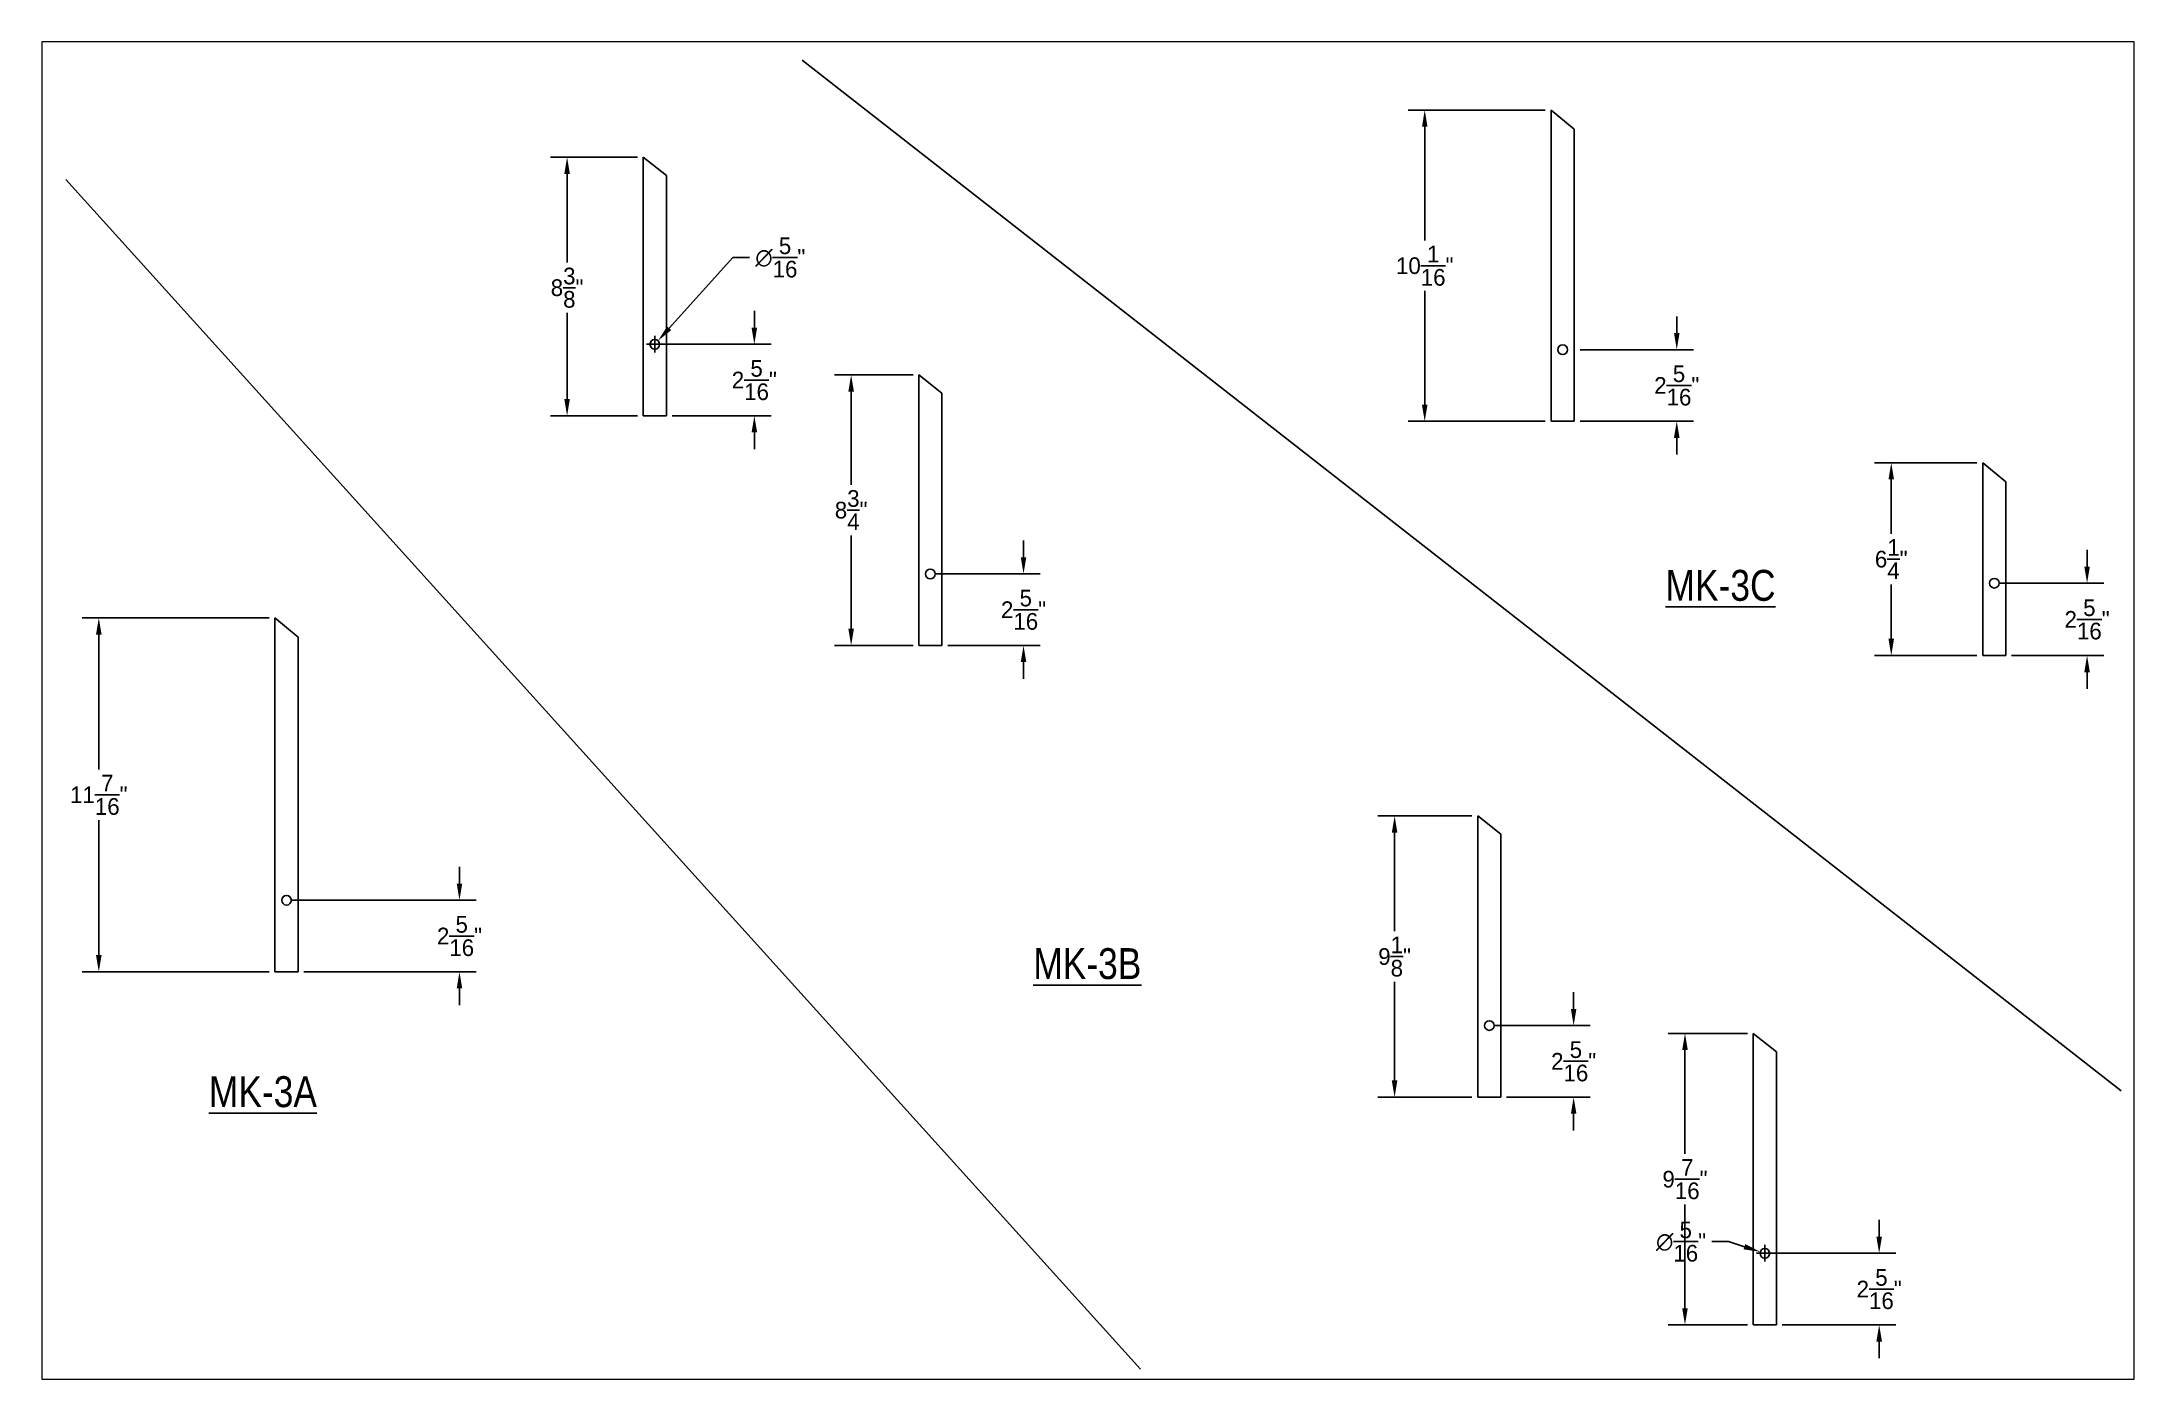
# Paper-space layout 'Layout3' of a CAD drawing. Extents: x 0.2 to 16.2, y 0.1 to 10.4.
# The model-space entities are those that its viewports show. They can reach past a viewport. Long polylines and large blocks are cut down to what shows.
import ezdxf

# ---------------------------------------------------------------- set-up
doc = ezdxf.new("R2010")
doc.units = 0
doc.header["$LTSCALE"] = 2
doc.header["$MEASUREMENT"] = 0
doc.layers.add('STAIRTREADS', color=6, linetype='CONTINUOUS')
doc.layers.add('TEXT', color=250, linetype='CONTINUOUS')
doc.styles.add('ARCHENT', font='technical.ttf')
doc.dimstyles.get("Standard").update_dxf_attribs({"dimtxt": 0.18, "dimasz": 0.18, "dimexe": 0.18, "dimexo": 0.0625, "dimgap": 0.09, "dimtad": 0, "dimtih": 1, "dimtoh": 1, "dimdec": 4, "dimzin": 0, "dimdsep": 46, "dimtxsty": 'Standard', "dimcen": 0.09, "dimadec": 0, "dimazin": 0, "dimtfac": 1, "dimtdec": 4, "dimtofl": 0, "dimtmove": 0, "dimatfit": 3, "dimfxl": 1, "dimtolj": 1, "dimtzin": 0, "dimarcsym": 0})

# ---------------------------------------------------------------- blocks, each defined once
blk = doc.blocks.new('*D619')
at = {"layer": 'STAIRTREADS', "color": 0, "linetype": 'Continuous', "lineweight": -2}
for p, q in [((1650.059, -1077.177), (1644.001, -1077.177)), ((1644.541, -1077.717), (1644.541, -1082.09)), ((1644.541, -1088.098), (1644.541, -1083.725)), ((1650.059, -1088.638), (1644.001, -1088.638))]:
    blk.add_line(p, q, dxfattribs=at)
at = {"layer": 'STAIRTREADS', "color": 0, "linetype": 'Continuous'}
for points in [[(1644.451, -1077.717), (1644.631, -1077.717), (1644.541, -1077.177)], [(1644.451, -1088.098), (1644.631, -1088.098), (1644.541, -1088.638)]]:
    blk.add_solid(points, dxfattribs=at)
at = {"layer": 'STAIRTREADS', "color": 0, "linetype": 'Continuous', "insert": (1644.541, -1082.907), "char_height": 0.54, "attachment_point": 5}
blk.add_mtext('\\A1;11{\\H1.000000x;\\S7/16;}"', dxfattribs=at)
blk = doc.blocks.new('*D620')
at = {"layer": 'STAIRTREADS', "color": 0, "linetype": 'Continuous', "lineweight": -2}
for p, q in [((1656.224, -1085.781), (1656.224, -1085.241)), ((1650.809, -1086.321), (1656.764, -1086.321)), ((1651.184, -1088.638), (1656.764, -1088.638)), ((1656.224, -1089.178), (1656.224, -1089.718))]:
    blk.add_line(p, q, dxfattribs=at)
at = {"layer": 'STAIRTREADS', "color": 0, "linetype": 'Continuous'}
for points in [[(1656.134, -1085.781), (1656.314, -1085.781), (1656.224, -1086.321)], [(1656.134, -1089.178), (1656.314, -1089.178), (1656.224, -1088.638)]]:
    blk.add_solid(points, dxfattribs=at)
at = {"layer": 'STAIRTREADS', "color": 0, "linetype": 'Continuous', "insert": (1656.224, -1087.479), "char_height": 0.54, "attachment_point": 5}
blk.add_mtext('\\A1;2{\\H1.000000x;\\S5/16;}"', dxfattribs=at)
blk = doc.blocks.new('*D621')
at = {"layer": 'STAIRTREADS', "color": 0, "linetype": 'Continuous', "lineweight": -2}
for p, q in [((1661.989, -1062.262), (1659.17, -1062.262)), ((1659.71, -1062.802), (1659.71, -1065.666)), ((1659.71, -1070.093), (1659.71, -1067.301)), ((1661.989, -1070.633), (1659.17, -1070.633))]:
    blk.add_line(p, q, dxfattribs=at)
at = {"layer": 'STAIRTREADS', "color": 0, "linetype": 'Continuous'}
for points in [[(1659.62, -1062.802), (1659.8, -1062.802), (1659.71, -1062.262)], [(1659.62, -1070.093), (1659.8, -1070.093), (1659.71, -1070.633)]]:
    blk.add_solid(points, dxfattribs=at)
at = {"layer": 'STAIRTREADS', "color": 0, "linetype": 'Continuous', "insert": (1659.71, -1066.484), "char_height": 0.54, "attachment_point": 5}
blk.add_mtext('\\A1;8{\\H1.000000x;\\S3/8;}"', dxfattribs=at)
blk = doc.blocks.new('*D622')
at = {"layer": 'STAIRTREADS', "color": 0, "linetype": 'Continuous', "lineweight": -2}
for p, q in [((1665.776, -1067.776), (1665.776, -1067.236)), ((1662.739, -1068.316), (1666.316, -1068.316)), ((1663.114, -1070.633), (1666.316, -1070.633)), ((1665.776, -1071.173), (1665.776, -1071.713))]:
    blk.add_line(p, q, dxfattribs=at)
at = {"layer": 'STAIRTREADS', "color": 0, "linetype": 'Continuous'}
for points in [[(1665.686, -1067.776), (1665.866, -1067.776), (1665.776, -1068.316)], [(1665.686, -1071.173), (1665.866, -1071.173), (1665.776, -1070.633)]]:
    blk.add_solid(points, dxfattribs=at)
at = {"layer": 'STAIRTREADS', "color": 0, "linetype": 'Continuous', "insert": (1665.776, -1069.475), "char_height": 0.54, "attachment_point": 5}
blk.add_mtext('\\A1;2{\\H1.000000x;\\S5/16;}"', dxfattribs=at)
blk = doc.blocks.new('*D623')
at = {"layer": 'STAIRTREADS', "color": 0, "linetype": 'Continuous', "lineweight": -2}
for p, q in [((1670.916, -1069.306), (1668.372, -1069.306)), ((1668.912, -1069.846), (1668.912, -1072.871)), ((1668.912, -1077.531), (1668.912, -1074.506)), ((1670.916, -1078.071), (1668.372, -1078.071))]:
    blk.add_line(p, q, dxfattribs=at)
at = {"layer": 'STAIRTREADS', "color": 0, "linetype": 'Continuous'}
for points in [[(1668.822, -1069.846), (1669.002, -1069.846), (1668.912, -1069.306)], [(1668.822, -1077.531), (1669.002, -1077.531), (1668.912, -1078.071)]]:
    blk.add_solid(points, dxfattribs=at)
at = {"layer": 'STAIRTREADS', "color": 0, "linetype": 'Continuous', "insert": (1668.912, -1073.688), "char_height": 0.54, "attachment_point": 5}
blk.add_mtext('\\A1;8{\\H1.000000x;\\S3/4;}"', dxfattribs=at)
blk = doc.blocks.new('*D624')
at = {"layer": 'STAIRTREADS', "color": 0, "linetype": 'Continuous', "lineweight": -2}
for p, q in [((1674.496, -1075.214), (1674.496, -1074.674)), ((1671.666, -1075.754), (1675.036, -1075.754)), ((1672.041, -1078.071), (1675.036, -1078.071)), ((1674.496, -1078.611), (1674.496, -1079.151))]:
    blk.add_line(p, q, dxfattribs=at)
at = {"layer": 'STAIRTREADS', "color": 0, "linetype": 'Continuous'}
for points in [[(1674.406, -1075.214), (1674.586, -1075.214), (1674.496, -1075.754)], [(1674.406, -1078.611), (1674.586, -1078.611), (1674.496, -1078.071)]]:
    blk.add_solid(points, dxfattribs=at)
at = {"layer": 'STAIRTREADS', "color": 0, "linetype": 'Continuous', "insert": (1674.496, -1076.912), "char_height": 0.54, "attachment_point": 5}
blk.add_mtext('\\A1;2{\\H1.000000x;\\S5/16;}"', dxfattribs=at)
blk = doc.blocks.new('*D625')
at = {"layer": 'STAIRTREADS', "color": 0, "linetype": 'Continuous', "lineweight": -2}
for p, q in [((1689.02, -1083.591), (1685.976, -1083.591)), ((1686.516, -1084.131), (1686.516, -1087.326)), ((1686.516, -1092.156), (1686.516, -1088.961)), ((1689.02, -1092.696), (1685.976, -1092.696))]:
    blk.add_line(p, q, dxfattribs=at)
at = {"layer": 'STAIRTREADS', "color": 0, "linetype": 'Continuous'}
for points in [[(1686.426, -1084.131), (1686.606, -1084.131), (1686.516, -1083.591)], [(1686.426, -1092.156), (1686.606, -1092.156), (1686.516, -1092.696)]]:
    blk.add_solid(points, dxfattribs=at)
at = {"layer": 'STAIRTREADS', "color": 0, "linetype": 'Continuous', "insert": (1686.516, -1088.143), "char_height": 0.54, "attachment_point": 5}
blk.add_mtext('\\A1;9{\\H1.000000x;\\S1/8;}"', dxfattribs=at)
blk = doc.blocks.new('*D626')
at = {"layer": 'STAIRTREADS', "color": 0, "linetype": 'Continuous', "lineweight": -2}
for p, q in [((1692.316, -1089.839), (1692.316, -1089.299)), ((1689.77, -1090.379), (1692.856, -1090.379)), ((1690.145, -1092.696), (1692.856, -1092.696)), ((1692.316, -1093.236), (1692.316, -1093.776))]:
    blk.add_line(p, q, dxfattribs=at)
at = {"layer": 'STAIRTREADS', "color": 0, "linetype": 'Continuous'}
for points in [[(1692.226, -1089.839), (1692.406, -1089.839), (1692.316, -1090.379)], [(1692.226, -1093.236), (1692.406, -1093.236), (1692.316, -1092.696)]]:
    blk.add_solid(points, dxfattribs=at)
at = {"layer": 'STAIRTREADS', "color": 0, "linetype": 'Continuous', "insert": (1692.316, -1091.537), "char_height": 0.54, "attachment_point": 5}
blk.add_mtext('\\A1;2{\\H1.000000x;\\S5/16;}"', dxfattribs=at)
blk = doc.blocks.new('*D627')
at = {"layer": 'STAIRTREADS', "color": 0, "linetype": 'Continuous', "lineweight": -2}
for p, q in [((1697.947, -1090.635), (1695.383, -1090.635)), ((1695.923, -1091.175), (1695.923, -1094.536)), ((1695.923, -1099.531), (1695.923, -1096.171)), ((1697.947, -1100.071), (1695.383, -1100.071))]:
    blk.add_line(p, q, dxfattribs=at)
at = {"layer": 'STAIRTREADS', "color": 0, "linetype": 'Continuous'}
for points in [[(1695.833, -1091.175), (1696.013, -1091.175), (1695.923, -1090.635)], [(1695.833, -1099.531), (1696.013, -1099.531), (1695.923, -1100.071)]]:
    blk.add_solid(points, dxfattribs=at)
at = {"layer": 'STAIRTREADS', "color": 0, "linetype": 'Continuous', "insert": (1695.923, -1095.353), "char_height": 0.54, "attachment_point": 5}
blk.add_mtext('\\A1;9{\\H1.000000x;\\S7/16;}"', dxfattribs=at)
blk = doc.blocks.new('*D628')
at = {"layer": 'STAIRTREADS', "color": 0, "linetype": 'Continuous', "lineweight": -2}
for p, q in [((1702.213, -1097.214), (1702.213, -1096.674)), ((1698.697, -1097.754), (1702.753, -1097.754)), ((1699.072, -1100.071), (1702.753, -1100.071)), ((1702.213, -1100.611), (1702.213, -1101.151))]:
    blk.add_line(p, q, dxfattribs=at)
at = {"layer": 'STAIRTREADS', "color": 0, "linetype": 'Continuous'}
for points in [[(1702.123, -1097.214), (1702.303, -1097.214), (1702.213, -1097.754)], [(1702.123, -1100.611), (1702.303, -1100.611), (1702.213, -1100.071)]]:
    blk.add_solid(points, dxfattribs=at)
at = {"layer": 'STAIRTREADS', "color": 0, "linetype": 'Continuous', "insert": (1702.213, -1098.912), "char_height": 0.54, "attachment_point": 5}
blk.add_mtext('\\A1;2{\\H1.000000x;\\S5/16;}"', dxfattribs=at)
blk = doc.blocks.new('*D629')
at = {"layer": 'STAIRTREADS', "color": 0, "linetype": 'Continuous', "lineweight": -2}
for p, q in [((1691.397, -1060.734), (1686.952, -1060.734)), ((1687.492, -1061.274), (1687.492, -1064.954)), ((1687.492, -1070.269), (1687.492, -1066.589)), ((1691.397, -1070.809), (1686.952, -1070.809))]:
    blk.add_line(p, q, dxfattribs=at)
at = {"layer": 'STAIRTREADS', "color": 0, "linetype": 'Continuous'}
for points in [[(1687.402, -1061.274), (1687.582, -1061.274), (1687.492, -1060.734)], [(1687.402, -1070.269), (1687.582, -1070.269), (1687.492, -1070.809)]]:
    blk.add_solid(points, dxfattribs=at)
at = {"layer": 'STAIRTREADS', "color": 0, "linetype": 'Continuous', "insert": (1687.492, -1065.771), "char_height": 0.54, "attachment_point": 5}
blk.add_mtext('\\A1;10{\\H1.000000x;\\S1/16;}"', dxfattribs=at)
blk = doc.blocks.new('*D630')
at = {"layer": 'STAIRTREADS', "color": 0, "linetype": 'Continuous', "lineweight": -2}
for p, q in [((1705.379, -1072.154), (1702.064, -1072.154)), ((1702.604, -1072.694), (1702.604, -1074.457)), ((1702.604, -1077.855), (1702.604, -1076.092)), ((1705.379, -1078.395), (1702.064, -1078.395))]:
    blk.add_line(p, q, dxfattribs=at)
at = {"layer": 'STAIRTREADS', "color": 0, "linetype": 'Continuous'}
for points in [[(1702.514, -1072.694), (1702.694, -1072.694), (1702.604, -1072.154)], [(1702.514, -1077.855), (1702.694, -1077.855), (1702.604, -1078.395)]]:
    blk.add_solid(points, dxfattribs=at)
at = {"layer": 'STAIRTREADS', "color": 0, "linetype": 'Continuous', "insert": (1702.604, -1075.275), "char_height": 0.54, "attachment_point": 5}
blk.add_mtext('\\A1;6{\\H1.000000x;\\S1/4;}"', dxfattribs=at)
blk = doc.blocks.new('*D631')
at = {"layer": 'STAIRTREADS', "color": 0, "linetype": 'Continuous', "lineweight": -2}
for p, q in [((1695.656, -1067.952), (1695.656, -1067.412)), ((1692.522, -1068.492), (1696.196, -1068.492)), ((1692.522, -1070.809), (1696.196, -1070.809)), ((1695.656, -1071.349), (1695.656, -1071.889))]:
    blk.add_line(p, q, dxfattribs=at)
at = {"layer": 'STAIRTREADS', "color": 0, "linetype": 'Continuous'}
for points in [[(1695.566, -1067.952), (1695.746, -1067.952), (1695.656, -1068.492)], [(1695.566, -1071.349), (1695.746, -1071.349), (1695.656, -1070.809)]]:
    blk.add_solid(points, dxfattribs=at)
at = {"layer": 'STAIRTREADS', "color": 0, "linetype": 'Continuous', "insert": (1695.656, -1069.65), "char_height": 0.54, "attachment_point": 5}
blk.add_mtext('\\A1;2{\\H1.000000x;\\S5/16;}"', dxfattribs=at)
blk = doc.blocks.new('*D632')
at = {"layer": 'STAIRTREADS', "color": 0, "linetype": 'Continuous', "lineweight": -2}
for p, q in [((1708.948, -1075.514), (1708.948, -1074.974)), ((1706.129, -1076.054), (1709.488, -1076.054)), ((1706.504, -1078.395), (1709.488, -1078.395)), ((1708.948, -1078.935), (1708.948, -1079.475))]:
    blk.add_line(p, q, dxfattribs=at)
at = {"layer": 'STAIRTREADS', "color": 0, "linetype": 'Continuous'}
for points in [[(1708.858, -1075.514), (1709.038, -1075.514), (1708.948, -1076.054)], [(1708.858, -1078.935), (1709.038, -1078.935), (1708.948, -1078.395)]]:
    blk.add_solid(points, dxfattribs=at)
at = {"layer": 'STAIRTREADS', "color": 0, "linetype": 'Continuous', "insert": (1708.948, -1077.225), "char_height": 0.54, "attachment_point": 5}
blk.add_mtext('\\A1;2{\\H1.000000x;\\S5/16;}"', dxfattribs=at)
blk = doc.blocks.new('*D633')
at = {"layer": 'STAIRTREADS', "color": 0, "linetype": 'Continuous', "lineweight": -2}
for p, q in [((1665.08, -1065.505), (1663.017, -1067.799)), ((1665.62, -1065.505), (1665.08, -1065.505)), ((1662.551, -1068.586), (1662.551, -1068.046)), ((1662.281, -1068.316), (1662.821, -1068.316))]:
    blk.add_line(p, q, dxfattribs=at)
at = {"layer": 'STAIRTREADS', "color": 0, "linetype": 'Continuous'}
blk.add_solid([(1662.95, -1067.738), (1663.084, -1067.859), (1662.656, -1068.2)], dxfattribs=at)
at = {"layer": 'STAIRTREADS', "color": 0, "linetype": 'Continuous', "insert": (1666.618, -1065.505), "char_height": 0.54, "attachment_point": 5}
blk.add_mtext('\\A1;∅{\\H1.000000x;\\S5/16;}"', dxfattribs=at)
blk = doc.blocks.new('*D637')
at = {"layer": 'STAIRTREADS', "color": 0, "linetype": 'Continuous', "lineweight": -2}
for p, q in [((1696.793, -1097.374), (1697.333, -1097.374)), ((1697.333, -1097.374), (1697.847, -1097.54)), ((1698.24, -1097.754), (1698.78, -1097.754)), ((1698.51, -1098.024), (1698.51, -1097.484))]:
    blk.add_line(p, q, dxfattribs=at)
at = {"layer": 'STAIRTREADS', "color": 0, "linetype": 'Continuous'}
blk.add_solid([(1697.875, -1097.454), (1697.82, -1097.626), (1698.361, -1097.706)], dxfattribs=at)
at = {"layer": 'STAIRTREADS', "color": 0, "linetype": 'Continuous', "insert": (1695.796, -1097.374), "char_height": 0.54, "attachment_point": 5}
blk.add_mtext('\\A1;∅{\\H1.000000x;\\S5/16;}"', dxfattribs=at)

msp = doc.modelspace()

# ---------------------------------------------------------------- linework, layer by layer
at = {"layer": 'STAIRTREADS', "color": 5, "linetype": 'Continuous'}
for p, q in [((1667.32855, -1059.12138), (1710.05743, -1092.49708)), ((1691.58434, -1060.73428), (1691.58434, -1070.80866)), ((1691.58434, -1060.73428), (1692.33434, -1061.34683)), ((1692.33434, -1061.34683), (1692.33434, -1070.80866)), ((1662.17649, -1062.26157), (1662.17649, -1070.4868)), ((1662.17649, -1062.26157), (1662.17649, -1070.63339)), ((1662.17649, -1062.26157), (1662.92649, -1062.85337)), ((1643.47773, -1062.98303), (1678.28704, -1101.5076)), ((1662.92649, -1062.85337), (1662.92649, -1070.4868)), ((1662.92649, -1062.85337), (1662.92649, -1070.63339)), ((1671.10357, -1069.30564), (1671.10357, -1077.8618)), ((1671.10357, -1069.30564), (1671.10357, -1078.07089)), ((1671.10357, -1069.30564), (1671.85357, -1069.89744)), ((1671.85357, -1069.89744), (1671.85357, -1077.8618)), ((1671.85357, -1069.89744), (1671.85357, -1078.07089)), ((1662.17649, -1070.63339), (1662.92649, -1070.63339)), ((1662.17649, -1070.63339), (1662.92649, -1070.63339)), ((1691.58434, -1070.80866), (1692.33434, -1070.80866)), ((1705.56649, -1072.15401), (1705.56649, -1078.39544)), ((1705.56649, -1072.15401), (1706.31649, -1072.76657)), ((1706.31649, -1072.76657), (1706.31649, -1078.39544)), ((1650.24645, -1077.17698), (1650.24645, -1087.75807)), ((1650.24645, -1077.17698), (1650.24645, -1088.6377)), ((1650.24645, -1077.17698), (1650.99645, -1077.7988)), ((1650.99645, -1077.7988), (1650.99645, -1087.75807)), ((1650.99645, -1077.7988), (1650.99645, -1088.6377)), ((1671.10357, -1078.07089), (1671.85357, -1078.07089)), ((1671.10357, -1078.07089), (1671.85357, -1078.07089)), ((1705.56649, -1078.39544), (1706.31649, -1078.39544)), ((1689.20774, -1083.59104), (1689.20774, -1091.81627)), ((1689.20774, -1083.59104), (1689.20774, -1092.69589)), ((1689.20774, -1083.59104), (1689.95774, -1084.18285)), ((1689.95774, -1084.18285), (1689.95774, -1091.81627)), ((1689.95774, -1084.18285), (1689.95774, -1092.69589)), ((1650.24645, -1088.6377), (1650.99645, -1088.6377)), ((1650.24645, -1088.6377), (1650.99645, -1088.6377)), ((1698.13482, -1090.63511), (1698.13482, -1099.19127)), ((1698.13482, -1090.63511), (1698.13482, -1100.07089)), ((1698.13482, -1090.63511), (1698.88482, -1091.22691)), ((1698.88482, -1091.22691), (1698.88482, -1099.19127)), ((1698.88482, -1091.22691), (1698.88482, -1100.07089)), ((1689.20774, -1092.69589), (1689.95774, -1092.69589)), ((1689.20774, -1092.69589), (1689.95774, -1092.69589)), ((1698.13482, -1100.07089), (1698.88482, -1100.07089)), ((1698.13482, -1100.07089), (1698.88482, -1100.07089))]:
    msp.add_line(p, q, dxfattribs=at)
for centre in [(1662.55149, -1068.31627), (1691.95934, -1068.49154), (1671.47857, -1075.75377), (1705.94149, -1076.05404), (1650.62145, -1086.32057), (1689.58274, -1090.37877), (1698.50982, -1097.75377)]:
    msp.add_circle(centre, 0.15625, dxfattribs=at)

# ---------------------------------------------------------------- texts
at = {"layer": 'TEXT', "linetype": 'Continuous', "char_height": 1, "width": 24.0625, "attachment_point": 1, "style": 'ARCHENT'}
for s, insert in [('{\\LMK-3C}', (1695.2931, -1075.62331)), ('{\\LMK-3B}', (1674.81189, -1087.8726)), ('{\\LMK-3A}', (1648.10729, -1092.01941))]:
    msp.add_mtext(s, dxfattribs=dict(at, insert=insert))

# ---------------------------------------------------------------- dimensions: what is measured, and where the dimension line sits
at = {"layer": 'STAIRTREADS', "color": 5, "linetype": 'Continuous'}
for base, p1, p2, picture, middle in [((1687.49153, -1070.80866), (1691.58434, -1060.73428), (1691.58434, -1070.80866), '*D629', (1687.49153, -1065.77147)), ((1665.77641, -1068.31627), (1662.92649, -1070.63339), (1662.55149, -1068.31627), '*D622', (1665.77641, -1069.47483)), ((1695.65564, -1068.49154), (1692.33434, -1070.80866), (1692.33434, -1068.49154), '*D631', (1695.65564, -1069.6501)), ((1668.911905, -1078.070894), (1671.103574, -1069.305642), (1671.103574, -1078.070894), '*D623', (1668.911905, -1073.688268)), ((1702.60374, -1078.39544), (1705.56649, -1072.15401), (1705.56649, -1078.39544), '*D630', (1702.60374, -1075.27473)), ((1674.49564, -1075.75377), (1671.85357, -1078.07089), (1671.47857, -1075.75377), '*D624', (1674.49564, -1076.91233)), ((1708.94827, -1076.05404), (1706.31649, -1078.39544), (1705.94149, -1076.05404), '*D632', (1708.94827, -1077.22474)), ((1644.54139, -1088.6377), (1650.24645, -1077.17698), (1650.24645, -1088.6377), '*D619', (1644.54139, -1082.90734)), ((1686.516038, -1092.695894), (1689.207741, -1083.591045), (1689.207741, -1092.695894), '*D625', (1686.516038, -1088.143469)), ((1656.22411, -1086.32057), (1650.99645, -1088.6377), (1650.62145, -1086.32057), '*D620', (1656.22411, -1087.47913)), ((1692.31636, -1090.37877), (1689.95774, -1092.69589), (1689.58274, -1090.37877), '*D626', (1692.31636, -1091.53733)), ((1695.92256, -1100.07089), (1698.13482, -1090.63511), (1698.13482, -1100.07089), '*D627', (1695.92256, -1095.353)), ((1702.21285, -1097.75377), (1698.88482, -1100.07089), (1698.50982, -1097.75377), '*D628', (1702.21285, -1098.91233))]:
    dim = msp.add_linear_dim(base=base, p1=p1, p2=p2, angle=90, dimstyle='Standard', override={"dimscale": 3, "dimgap": 0.0625, "dimlunit": 4, "dimadec": 2}, dxfattribs=at)
    dim.commit()
    dim.dimension.update_dxf_attribs({"geometry": picture, "text_midpoint": middle})
dim = msp.add_linear_dim(base=(1659.70998, -1070.63339), p1=(1662.17649, -1062.26157), p2=(1662.17649, -1070.63339), angle=90, dimstyle='Standard', override={"dimscale": 3, "dimgap": 0.0625, "dimlunit": 4, "dimadec": 2}, dxfattribs=at)
dim.commit()
dim.dimension.update_dxf_attribs({"geometry": '*D621', "text_midpoint": (1659.70998, -1066.48395), "dimtype": 160})
dim = msp.add_diameter_dim_2p(p1=(1662.44699, -1068.43244), p2=(1662.65599, -1068.2001), dimstyle='Standard', override={"dimscale": 3, "dimgap": 0.0625, "dimlunit": 4, "dimadec": 2}, dxfattribs=at)
dim.commit()
dim.dimension.update_dxf_attribs({"geometry": '*D633', "text_midpoint": (1666.61794, -1065.50487), "dimtype": 163})
dim = msp.add_diameter_dim_2p(p1=(1698.65854, -1097.80171), p2=(1698.36111, -1097.70583), dimstyle='Standard', override={"dimscale": 3, "dimgap": 0.0625, "dimlunit": 4, "dimadec": 2}, dxfattribs=at)
dim.commit()
dim.dimension.update_dxf_attribs({"geometry": '*D637', "text_midpoint": (1695.79571, -1097.37443)})

psp = doc.layouts.new('Layout3')

# ---------------------------------------------------------------- viewports
at = {"layer": 'STAIRTREADS', "color": 5, "linetype": 'Continuous'}
psp.add_viewport(center=(8.188, 5.262), size=(16.061, 10.2624), view_center_point=(1676.5834, -1080.17657), view_height=43.3060486, dxfattribs=at)

doc.saveas('drawing.dxf')
